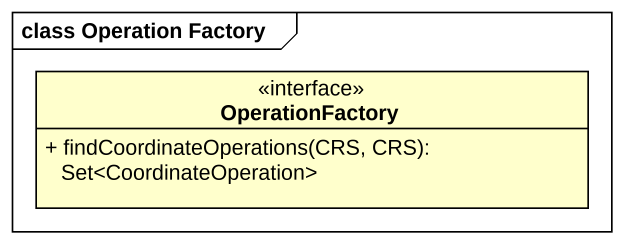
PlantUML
@startuml
mainframe class Operation Factory
hide circle
hide empty members
skinparam classAttributeIconSize 0
class OperationFactory <<interface>> {
  + findCoordinateOperations(CRS, CRS): Set<CoordinateOperation>
}
@enduml
